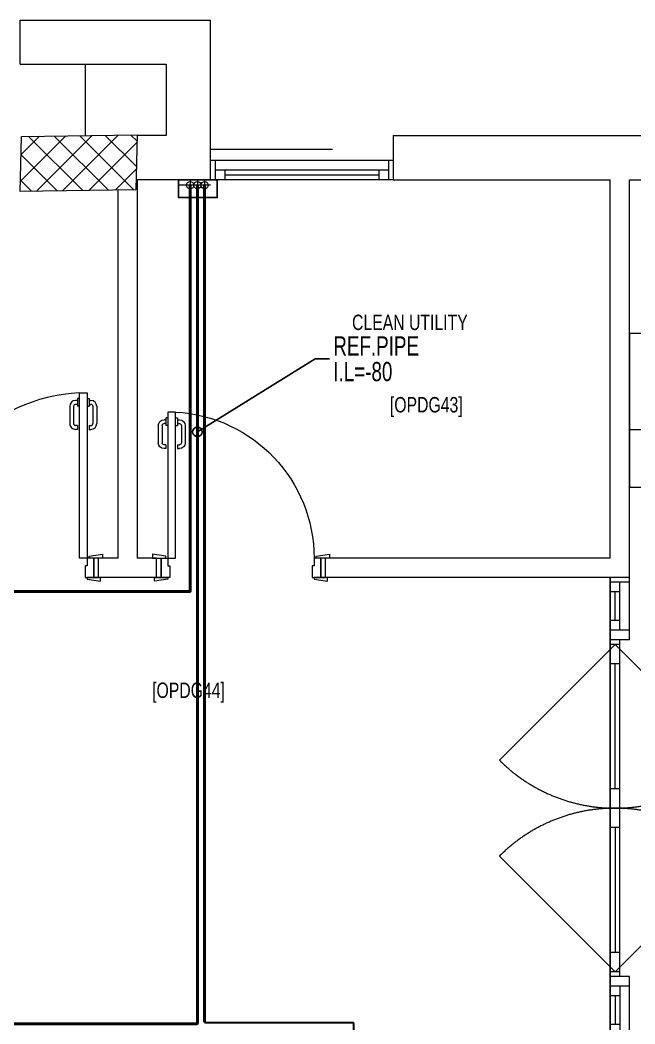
# Model space of a CAD drawing. Header units: millimetres. Extents: x -160614 to 59925, y -157025 to 0.
# Drawn here: x -112348 to -109152, y -98811 to -93593 of the extents above; entities that cross this region are included whole.
import ezdxf
from ezdxf import colors
from ezdxf.entities.mleader import LeaderData, LeaderLine
from ezdxf.math import Vec2, Vec3

# ---------------------------------------------------------------- set-up
doc = ezdxf.new("R2010")
doc.units = ezdxf.units.MM
doc.header["$LTSCALE"] = 8
for name, pattern in [('AXES', [50.8, 31.75, -6.35, 6.35, -6.35]), ('DASHED', [19.05, 12.7, -6.35]), ('HIDDEN2', [4.7625, 3.175, -1.5875])]:
    doc.linetypes.add(name, pattern=pattern)
doc.layers.get('0').update_dxf_attribs({"color": 9, "lineweight": 5})
for name, color, linetype, lineweight in [('72_EGR_BASE_TEXT', 9, 'Continuous', 5), ('72_EGR_EQP_TAG', 9, 'Continuous', 5), ('Aluminum', 9, 'Continuous', 5), ('C-HYDR-CTCH', 9, 'Continuous', 5), ('Hatch', 9, 'Continuous', 5), ('LOADING', 9, 'Continuous', 5), ('Proj', 9, 'Continuous', 5), ('Structure', 9, 'Continuous', 5), ('Walls', 9, 'Continuous', 5), ('Wooden Joinery', 9, 'Continuous', 5)]:
    doc.layers.add(name, color=color, linetype=linetype, lineweight=lineweight)
for name, color, linetype in [('A-OPEN', 4, 'Continuous'), ('M-TEXT-RP', 7, 'Continuous'), ('REF', 42, 'Continuous'), ('REF-thin', 8, 'Continuous')]:
    doc.layers.add(name, color=color, linetype=linetype)
doc.layers.get('0').off()
doc.layers.get('0').freeze()
doc.styles.add('LEROY100', font='arial.ttf', dxfattribs={"width": 0.7})
doc.styles.add('X3G_ENTITY_225CF6', font='swisscl.ttf', dxfattribs={"height": 200})
doc.styles.add('X3G_ENTITY_2587EB', font='swisscl.ttf', dxfattribs={"height": 200})
doc.styles.add('X3G_ENTITY_258862', font='swisscl.ttf', dxfattribs={"height": 200})

# ---------------------------------------------------------------- blocks, each defined once
blk = doc.blocks.new('door1700')
at = {"layer": 'Aluminum', "linetype": 'DASHED', "ltscale": 300}
for p, q in [((34940, 89347.9), (35541, 89949)), ((36640, 89347.9), (36039, 89949)), ((34940, 89347.9), (35541, 88746.9)), ((36640, 89347.9), (36039, 88746.9))]:
    blk.add_line(p, q, dxfattribs=at)
at = {"layer": 'Aluminum'}
for p, q in [((34915, 89422.9), (34590, 89422.9)), ((34615, 89422.9), (34615, 89322.9)), ((34865, 89422.9), (34865, 89322.9)), ((34915, 89422.9), (34915, 89322.9)), ((36990, 89422.9), (36665, 89422.9)), ((36665, 89422.9), (36665, 89322.9)), ((36715, 89422.9), (36715, 89322.9)), ((36965, 89422.9), (36965, 89322.9)), ((34865, 89372.9), (34615, 89372.9)), ((34665, 89372.9), (34665, 89322.9)), ((34815, 89347.9), (34665, 89347.9)), ((34815, 89372.9), (34815, 89322.9)), ((36665, 89372.9), (34915, 89372.9)), ((34940, 89372.9), (34940, 89322.9)), ((35040, 89372.9), (35040, 89322.9)), ((35690, 89347.9), (35040, 89347.9)), ((35690, 89372.9), (35690, 89322.9)), ((35790, 89372.9), (35790, 89322.9)), ((35890, 89372.9), (35890, 89322.9)), ((35890, 89347.9), (36540, 89347.9)), ((36540, 89372.9), (36540, 89322.9)), ((36640, 89372.9), (36640, 89322.9)), ((36715, 89372.9), (36965, 89372.9)), ((36765, 89372.9), (36765, 89322.9)), ((36765, 89347.9), (36915, 89347.9)), ((36915, 89372.9), (36915, 89322.9)), ((36990, 89322.9), (34590, 89322.9)), ((34590, 89322.9), (36990, 89322.9))]:
    blk.add_line(p, q, dxfattribs=at)
at = {"layer": 'Aluminum', "linetype": 'DASHED', "ltscale": 300}
for centre, start, end in [((34940, 89347.9), 315, 45), ((36640, 89347.9), 135, 225)]:
    blk.add_arc(centre, 850, start, end, dxfattribs=at)
blk = doc.blocks.new('A$C72370EFE')
at = {"layer": 'Wooden Joinery'}
for p, q in [((-0.01, -0.04), (-0.02, -0.04)), ((-0.01, -0.03), (-0.01, -0.07)), ((0, -0.03), (-0.01, -0.03)), ((0.04, -0.03), (0.05, -0.03)), ((0.05, -0.03), (0.05, -0.07)), ((0.05, -0.04), (0.06, -0.04)), ((-0.05, -0.07), (-0.05, -0.16)), ((-0.03, -0.07), (-0.03, -0.16)), ((-0.01, -0.06), (-0.02, -0.06)), ((0, -0.07), (-0.01, -0.07)), ((0.04, -0.07), (0.05, -0.07)), ((0.05, -0.06), (0.06, -0.06)), ((0.07, -0.07), (0.07, -0.16)), ((0.09, -0.07), (0.09, -0.16)), ((-0.01, -0.17), (-0.02, -0.17)), ((-0.01, -0.19), (-0.02, -0.19)), ((-0.01, -0.17), (-0.01, -0.19)), ((0.05, -0.17), (0.06, -0.17)), ((0.05, -0.17), (0.05, -0.19)), ((0.05, -0.19), (0.06, -0.19))]:
    blk.add_line(p, q, dxfattribs=at)
for centre, radius, start, end in [((-0.02, -0.07), 0.03, 90, 180), ((0.06, -0.07), 0.03, 0, 90), ((-0.02, -0.07), 0.01, 90, 180), ((0.06, -0.07), 0.01, 0, 90), ((-0.02, -0.16), 0.03, 180, 270), ((-0.02, -0.16), 0.01, 180, 270), ((0.06, -0.16), 0.01, 270, 0), ((0.06, -0.16), 0.03, 270, 0)]:
    blk.add_arc(centre, radius, start, end, dxfattribs=at)
blk = doc.blocks.new('A$C5DAD61B4')
at = {"layer": 'Wooden Joinery'}
for points in [[(80, 959.1), (80, 969.1), (10, 979.1), (10, 959.1)], [(940, 959.1), (940, 969.1), (1010, 979.1), (1010, 959.1)], [(70, 859.1), (70, 849.1), (0, 839.1), (0, 859.1)], [(120, 859.1), (120, 0), (80, 0), (80, 859.1)], [(950, 859.1), (950, 849.1), (1020, 839.1), (1020, 859.1)]]:
    blk.add_lwpolyline(points, close=True, dxfattribs=at)
for points in [[(45, 859.1), (45, 959.1), (20, 959.1), (20, 859.1), (45, 859.1)], [(45, 859.1), (80, 859.1), (80, 899.1), (90, 899.1), (90, 959.1), (45, 959.1), (45, 859.1)], [(975, 859.1), (940, 859.1), (940, 899.1), (930, 899.1), (930, 959.1), (975, 959.1), (975, 859.1)], [(975, 859.1), (975, 959.1), (1000, 959.1), (1000, 859.1), (975, 859.1)]]:
    blk.add_lwpolyline(points, dxfattribs=at)
blk.add_arc((80, 859.1), 860, 272.666, 0, dxfattribs=at)
at = {"layer": 'Wooden Joinery', "xscale": 999.9999999998854, "yscale": 999.9999999998854, "zscale": 999.9999999998854, "rotation": 180}
blk.add_blockref('A$C72370EFE', (120, 0), dxfattribs=at)
blk = doc.blocks.new('A$C47696aed')
at = {"layer": 'Hatch'}
h = blk.add_hatch(dxfattribs=at)
h.set_pattern_fill('ANSI37', color=256, scale=30)
h.paths.add_polyline_path([(50952.7, 21917.9), (50348.7, 21909.7), (50352.6, 21621.3), (50956.6, 21629.5)])
h.paths.add_polyline_path([(43791.9, 21910.1), (43208.4, 21904.7), (43188.5, 21613.3), (43772, 21618.7)])
h.paths.add_polyline_path([(29414.9, 21902.8), (28815.8, 21898.7), (28810.1, 21605.6), (29409.2, 21609.7)])
h.paths.add_polyline_path([(36600.2, 21904.9), (35999, 21897.4), (35990.7, 21611.8), (36591.9, 21619.3)])
h.paths.add_polyline_path([(22195.7, 21912), (21589.3, 21890.2), (21603.8, 21597.6), (22210.2, 21619.5)])
h.paths.add_polyline_path([(15459.1, 21901.7), (14237.2, 21925.6), (14230.7, 21629.5), (15452.7, 21605.5)])
h.paths.add_polyline_path([(15473.2, 14701.6), (14258.2, 14685.8), (14244.7, 14393.4), (15459.7, 14409.1)])
h.paths.add_polyline_path([(15447.1, 7508.4), (14244, 7492.4), (14238.3, 7199.4), (15441.4, 7215.3)])
h.paths.add_polyline_path([(15465.6, 309.7), (14269, 298.3), (14271.8, 3.8), (15468.5, 15.2)])
h.paths.add_polyline_path([(7830.6, 311.8), (7227.1, 308.1), (7237.7, 22.6), (7841.3, 26.3)])
h.paths.add_polyline_path([(7815.2, 7509.8), (7218.4, 7511.4), (7218.2, 7210.2), (7815.1, 7208.6)])
h.paths.add_polyline_path([(7825.1, 14699.4), (7205.8, 14700.6), (7195.2, 14397.6), (7814.5, 14396.4)])
h.paths.add_polyline_path([(7801.7, 21878.7), (7201.1, 21893.2), (7197.5, 21603.6), (7798.1, 21589.1)])
h.paths.add_polyline_path([(602.6, 21876.9), (0, 21899.6), (1.9, 21611.2), (604.5, 21588.5)])
h.paths.add_polyline_path([(610.4, 7498.6), (8.3, 7491.6), (11.7, 7200), (613.7, 7206.9)])
h.paths.add_polyline_path([(627.9, 303.9), (29.5, 302.9), (34.3, 2.3), (632.7, 3.3)])
h.paths.add_polyline_path([(22214.6, 317.2), (21608.9, 304.3), (21614.6, 3.1), (22220.3, 16)])
h.paths.add_polyline_path([(22208.1, 7509.7), (21613.7, 7492.1), (21615.8, 7195.5), (22210.2, 7213.1)])
h.paths.add_polyline_path([(22199.3, 14717.7), (21600.4, 14710), (21604.4, 14409.9), (22203.4, 14417.6)])
h.paths.add_polyline_path([(29399.7, 14702.4), (28797.7, 14707.1), (28802, 14415), (29403.9, 14410.3)])
h.paths.add_polyline_path([(29403.4, 7519.8), (28799.6, 7502.2), (28813, 7202.1), (29413.1, 7223.2)])
h.paths.add_polyline_path([(29419.5, 303.8), (28815.7, 310.4), (28813.3, 24.7), (29417.2, 18.1)])
h.paths.add_polyline_path([(36618, 314.2), (36020.7, 299.7), (36029.7, 0), (36627, 14.6)])
h.paths.add_polyline_path([(36610.7, 7502.6), (36009.5, 7504.5), (36010.6, 7207.3), (36611.9, 7205.4)])
h.paths.add_polyline_path([(36574.3, 14706.4), (35993.4, 14711.1), (36013.1, 14421.3), (36594, 14416.6)])
h.paths.add_polyline_path([(43777.6, 14705.7), (43180, 14719.4), (43182, 14427.5), (43779.6, 14413.8)])
h.paths.add_polyline_path([(43778.6, 7507.1), (43210.2, 7499.5), (43212, 7205.4), (43780.5, 7213)])
h.paths.add_polyline_path([(43815.7, 310), (43210.4, 307.3), (43211.8, 2.8), (43817, 5.4)])
h.paths.add_polyline_path([(50989.9, 309.5), (50401.9, 325.5), (50388.7, 18.3), (50976.7, 2.3)])
h.paths.add_polyline_path([(50974.1, 7508.9), (50370.9, 7510), (50368.9, 7213.4), (50972.2, 7212.3)])
at = {"layer": 'C-HYDR-CTCH', "color": 4, "flags": 128}
blk.add_lwpolyline([(35990.7, 21611.8), (35999, 21897.4), (36600.2, 21904.9), (36591.9, 21619.3), (35990.7, 21611.8)], dxfattribs=at)
blk = doc.blocks.new('A$C5FCA3E6B')
at = {"layer": 'Wooden Joinery'}
for points in [[(80, 858.9), (80, 868.9), (10, 878.9), (10, 858.9)], [(840, 858.9), (840, 868.9), (910, 878.9), (910, 858.9)], [(70, 758.9), (70, 748.9), (0, 738.9), (0, 758.9)], [(120, 758.9), (120, 0), (80, 0), (80, 758.9)], [(850, 758.9), (850, 748.9), (920, 738.9), (920, 758.9)]]:
    blk.add_lwpolyline(points, close=True, dxfattribs=at)
for points in [[(45, 758.9), (45, 858.9), (20, 858.9), (20, 758.9), (45, 758.9)], [(45, 758.9), (80, 758.9), (80, 798.9), (90, 798.9), (90, 858.9), (45, 858.9), (45, 758.9)], [(875, 758.9), (840, 758.9), (840, 798.9), (830, 798.9), (830, 858.9), (875, 858.9), (875, 758.9)], [(875, 758.9), (875, 858.9), (900, 858.9), (900, 758.9), (875, 758.9)]]:
    blk.add_lwpolyline(points, dxfattribs=at)
blk.add_arc((80, 758.9), 760, 273.0171, 0, dxfattribs=at)
at = {"layer": 'Wooden Joinery', "xscale": 999.9999999998854, "yscale": 999.9999999998854, "zscale": 999.9999999998854, "rotation": 180}
blk.add_blockref('A$C72370EFE', (120, 0), dxfattribs=at)
blk = doc.blocks.new('GF1')
at = {"layer": 'Aluminum', "color": 9}
for p, q in [((-110407.8, -94322.6), (-111359.2, -94322.6)), ((-111334.2, -94322.6), (-111334.2, -94422.6)), ((-110432.8, -94322.6), (-110432.8, -94422.6)), ((-110432.8, -94372.6), (-111334.2, -94372.6)), ((-111284.2, -94372.6), (-111284.2, -94422.6)), ((-111284.2, -94397.6), (-110482.8, -94397.6)), ((-110482.8, -94372.6), (-110482.8, -94422.6)), ((-110407.8, -94422.6), (-111359.2, -94422.6))]:
    blk.add_line(p, q, dxfattribs=at)
at = {"layer": 'LOADING', "color": 9}
for p, q in [((-108079.4, -95222.6), (-109179.4, -95222.6)), ((-109179.4, -95222.6), (-109179.4, -96022.6)), ((-108079.4, -95722.6), (-109179.4, -95722.6)), ((-108079.4, -96022.6), (-109179.4, -96022.6))]:
    blk.add_line(p, q, dxfattribs=at)
at = {"layer": 'Proj', "color": 9, "linetype": 'HIDDEN2', "ltscale": 25}
blk.add_line((-111359.2, -94263.5), (-110407.8, -94263.5), dxfattribs=at)
at = {"layer": 'Walls', "color": 9}
for p, q in [((-112347.9, -93592.6), (-111359.2, -93592.6)), ((-112347.9, -93822.6), (-112347.9, -93592.6)), ((-111359.2, -93592.6), (-111359.2, -94422.6)), ((-112347.9, -93822.6), (-111589.2, -93822.6)), ((-111589.2, -93822.6), (-111589.2, -94192.6)), ((-111589.2, -94192.6), (-111738.6, -94192.6)), ((-110407.8, -94192.6), (-108484.3, -94192.6)), ((-110407.8, -94192.6), (-110407.8, -94422.6)), ((-111739.4, -94422.6), (-111739.4, -96389.5)), ((-111359.2, -94422.6), (-111739.4, -94422.6)), ((-110407.8, -94422.6), (-109279.4, -94422.6)), ((-109279.4, -96389.5), (-109279.4, -94422.6)), ((-109179.4, -96489.5), (-109179.4, -94422.6)), ((-109179.4, -94422.6), (-108484.3, -94422.6)), ((-111839.4, -94476.7), (-111839.4, -96389.5)), ((-111839.4, -96389.5), (-111939.4, -96389.5)), ((-111939.4, -96489.5), (-111939.4, -96389.5)), ((-111639.4, -96389.5), (-111739.4, -96389.5)), ((-111639.4, -96489.5), (-111639.4, -96389.5)), ((-110759.4, -96489.5), (-110759.4, -96389.5)), ((-109279.4, -96389.5), (-110759.4, -96389.5)), ((-111639.4, -96489.5), (-111939.4, -96489.5)), ((-109179.4, -96489.5), (-110759.4, -96489.5))]:
    blk.add_line(p, q, dxfattribs=at)
at = {"layer": 'Wooden Joinery', "color": 9}
blk.add_line((-112009.4, -93822.6), (-112009.4, -94192.6), dxfattribs=at)
at = {"layer": 'Aluminum', "color": 9, "rotation": 270}
blk.add_blockref('door1700', (-198602.3, -61899.5), dxfattribs=at)
at = {"layer": 'Structure', "color": 9}
blk.add_blockref('A$C47696aed', (-148338.7, -116094.9, 0), dxfattribs=at)
at = {"layer": 'Wooden Joinery', "color": 9, "rotation": 180}
blk.add_blockref('A$C5DAD61B4', (-111919.4, -95530.4), dxfattribs=at)
at = {"layer": 'Wooden Joinery', "color": 9, "xscale": -1, "rotation": 180}
blk.add_blockref('A$C5FCA3E6B', (-111659.4, -95630.6), dxfattribs=at)
at = {"layer": '72_EGR_BASE_TEXT', "color": 9, "char_height": 80, "attachment_point": 2}
for s, insert, style in [('CLEAN UTILITY', (-110321.4, -95124, 0), 'X3G_ENTITY_258862'), ('[OPDG43]', (-110236.2, -95552.2), 'X3G_ENTITY_2587EB'), ('[OPDG44]', (-111472.3, -97036.6), 'X3G_ENTITY_225CF6')]:
    blk.add_mtext(s, dxfattribs=dict(at, insert=insert, style=style))
blk = doc.blocks.new('_Origin')
at = {"color": 0, "linetype": 'ByBlock', "lineweight": -2}
blk.add_line((0, 0), (-1, 0), dxfattribs=at)
blk.add_circle((0, 0), 0.5, dxfattribs=at)

msp = doc.modelspace()

# ---------------------------------------------------------------- linework, layer by layer
at = {"layer": 'A-OPEN'}
msp.add_lwpolyline([(-111323.2, -94422.6), (-111523.8, -94422.6), (-111523.8, -94515.5), (-111323.2, -94515.5)], close=True, dxfattribs=at)
at = {"layer": 'REF', "lineweight": 50, "ltscale": 1.02}
for p, q in [((-111463.5, -94452.2), (-111463.5, -96560.9)), ((-111426, -94452.2), (-111426, -98807.7)), ((-111388.5, -94452.2), (-111388.5, -98802.1)), ((-111465.6, -96563.1), (-114130.1, -96563.1)), ((-111428.1, -98809.8), (-114069.7, -98809.8))]:
    msp.add_line(p, q, dxfattribs=at)
at = {"layer": 'REF', "lineweight": 35}
for p, q in [((-111386.4, -98804.3), (-110616.4, -98804.3)), ((-110614.3, -98806.4), (-110614.3, -99027.4))]:
    msp.add_line(p, q, dxfattribs=at)
at = {"layer": 'REF', "linetype": 'Continuous', "lineweight": 15, "ltscale": 1.02}
for centre in [(-111463.5, -94450.8), (-111426, -94450.8), (-111388.5, -94450.8)]:
    msp.add_circle(centre, 18.8, dxfattribs=at)
at = {"layer": 'REF', "lineweight": 50, "ltscale": 1.02}
for centre in [(-111465.6, -96560.9), (-111428.1, -98807.7)]:
    msp.add_arc(centre, 2.12, 270, 0, dxfattribs=at)
at = {"layer": 'REF', "lineweight": 35, "ltscale": 1.034}
for centre, start, end in [((-111386.4, -98802.1), 180, 270), ((-110616.4, -98806.4), 0, 90)]:
    msp.add_arc(centre, 2.12, start, end, dxfattribs=at)
at = {"layer": 'REF-thin', "linetype": 'AXES', "lineweight": 20, "ltscale": 1.02}
for p, q in [((-111433.5, -94450.8), (-111527.7, -94450.8)), ((-111463.5, -94420.8), (-111463.5, -94480.8)), ((-111396, -94450.8), (-111456, -94450.8)), ((-111426, -94420.8), (-111426, -94480.8)), ((-111358.5, -94450.8), (-111418.5, -94450.8)), ((-111388.5, -94420.8), (-111388.5, -94480.8))]:
    msp.add_line(p, q, dxfattribs=at)

# ---------------------------------------------------------------- block references
at = {"layer": '72_EGR_EQP_TAG'}
msp.add_blockref('GF1', (0, 0), dxfattribs=at)

# ---------------------------------------------------------------- leaders
at = {"layer": 'M-TEXT-RP', "lineweight": 15}
ml = msp.add_multileader_mtext('Standard', dxfattribs=at)
ml.set_content('\\A1;REF.PIPE{\\H0.99997x;\\P\\A0;\\H1.00003x;\\C1;I.L=-80}', color=256, style='LEROY100')
ml.set_leader_properties()
ml.set_arrow_properties(name='ORIGIN')
ml.build(insert=Vec2(0, 0))
ml.multileader.update_dxf_attribs({"text_left_attachment_type": 2, "text_right_attachment_type": 2, "dogleg_length": 277.5, "arrow_head_size": 50})
ctx = ml.context
ctx.base_point, ctx.char_height, ctx.arrow_head_size, ctx.landing_gap_size, ctx.plane_origin = Vec3(-110739.5, -95354.2), 100, 50, 20, Vec3(-109755.8, -91826.8)
ctx.left_attachment, ctx.right_attachment = 2, 2
notes = []
notes.append((ctx, [(0, (1, 1, 0), (-110813.8, -95354.2), (1, 0), 74.3, [(0, [(-111426, -95733.4)], 0, [])])]))
ctx.mtext.insert, ctx.mtext.width, ctx.mtext.line_spacing_factor, ctx.mtext.flow_direction = Vec3(-110719.5, -95236.5), 43.984, 0.8, 5
for ctx, leaders in notes:
    for number, flags, end, landing, length, lines in leaders:
        leader = LeaderData()
        leader.index, (leader.has_last_leader_line, leader.has_dogleg_vector, leader.attachment_direction) = number, flags
        leader.last_leader_point, leader.dogleg_vector, leader.dogleg_length = Vec3(end), Vec3(landing), length
        for number, points, colour, breaks in lines:
            line = LeaderLine()
            line.index, line.vertices, line.color, line.breaks = number, Vec3.list(points), colors.encode_raw_color(colour), breaks
            leader.lines.append(line)
        ctx.leaders.append(leader)

doc.saveas('drawing.dxf')
